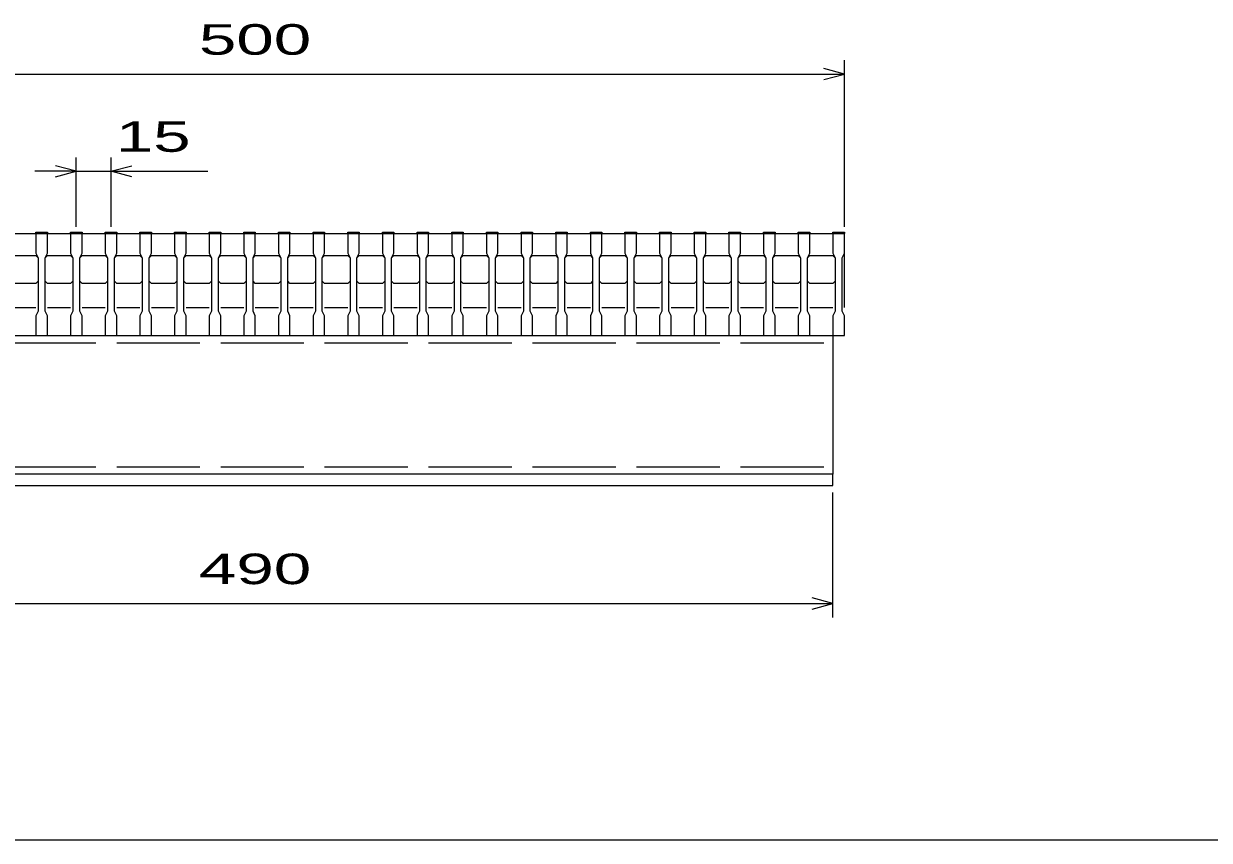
# Model space of a CAD drawing. Units: millimetres, scale not verified. Extents: x -1092 to 1039, y -770 to 632.
# Drawn here: x -658 to -145, y -688 to -335 of the extents above; entities that cross this region are included whole.
import ezdxf
from ezdxf.enums import TextEntityAlignment as Align

# ---------------------------------------------------------------- set-up
doc = ezdxf.new("R2010")
doc.units = ezdxf.units.MM
doc.header["$LTSCALE"] = 6
doc.linetypes.add('DASHED', pattern=[7.5, 6, -1.5])
for name, color, linetype, lineweight in [('0_2', 150, 'Continuous', 25), ('16', 3, 'Continuous', 25), ('22', 4, 'Continuous', 25)]:
    doc.layers.add(name, color=color, linetype=linetype, lineweight=lineweight)
doc.styles.add('ベクトル', font='')
doc.styles.get('ベクトル').set_extended_font_data('ベクトル')

msp = doc.modelspace()

# ---------------------------------------------------------------- linework, layer by layer
at = {"layer": '0_2'}
msp.add_line((1038.6, -687.9), (-1037.4, -687.9), dxfattribs=at)
at = {"layer": '16'}
for p, q in [((-803, -425.5), (-303, -425.5)), ((-653, -425.5), (-653, -424.8)), ((-653, -424.8), (-648, -424.8)), ((-653, -425.5), (-653, -434)), ((-648, -425.5), (-653, -425.5)), ((-648, -424.8), (-648, -425.5)), ((-648, -434), (-648, -425.5)), ((-638, -425.5), (-638, -424.8)), ((-638, -424.8), (-633, -424.8)), ((-638, -425.5), (-638, -434)), ((-633, -425.5), (-638, -425.5)), ((-633, -424.8), (-633, -425.5)), ((-633, -434), (-633, -425.5)), ((-623, -425.5), (-623, -424.8)), ((-623, -424.8), (-618, -424.8)), ((-623, -425.5), (-623, -434)), ((-618, -425.5), (-623, -425.5)), ((-618, -424.8), (-618, -425.5)), ((-618, -434), (-618, -425.5)), ((-608, -425.5), (-608, -424.8)), ((-608, -424.8), (-603, -424.8)), ((-608, -425.5), (-608, -434)), ((-603, -425.5), (-608, -425.5)), ((-603, -424.8), (-603, -425.5)), ((-603, -434), (-603, -425.5)), ((-593, -425.5), (-593, -424.8)), ((-593, -424.8), (-588, -424.8)), ((-593, -425.5), (-593, -434)), ((-588, -425.5), (-593, -425.5)), ((-588, -424.8), (-588, -425.5)), ((-588, -434), (-588, -425.5)), ((-578, -425.5), (-578, -424.8)), ((-578, -424.8), (-573, -424.8)), ((-578, -425.5), (-578, -434)), ((-573, -425.5), (-578, -425.5)), ((-573, -424.8), (-573, -425.5)), ((-573, -434), (-573, -425.5)), ((-563, -425.5), (-563, -424.8)), ((-563, -424.8), (-558, -424.8)), ((-563, -425.5), (-563, -434)), ((-558, -425.5), (-563, -425.5)), ((-558, -424.8), (-558, -425.5)), ((-558, -434), (-558, -425.5)), ((-548, -425.5), (-548, -424.8)), ((-548, -424.8), (-543, -424.8)), ((-548, -425.5), (-548, -434)), ((-543, -425.5), (-548, -425.5)), ((-543, -424.8), (-543, -425.5)), ((-543, -434), (-543, -425.5)), ((-533, -425.5), (-533, -424.8)), ((-533, -424.8), (-528, -424.8)), ((-533, -425.5), (-533, -434)), ((-528, -425.5), (-533, -425.5)), ((-528, -424.8), (-528, -425.5)), ((-528, -434), (-528, -425.5)), ((-518, -425.5), (-518, -424.8)), ((-518, -424.8), (-513, -424.8)), ((-518, -425.5), (-518, -434)), ((-513, -425.5), (-518, -425.5)), ((-513, -424.8), (-513, -425.5)), ((-513, -434), (-513, -425.5)), ((-503, -425.5), (-503, -424.8)), ((-503, -424.8), (-498, -424.8)), ((-503, -425.5), (-503, -434)), ((-498, -425.5), (-503, -425.5)), ((-498, -424.8), (-498, -425.5)), ((-498, -434), (-498, -425.5)), ((-488, -425.5), (-488, -424.8)), ((-488, -424.8), (-483, -424.8)), ((-488, -425.5), (-488, -434)), ((-483, -425.5), (-488, -425.5)), ((-483, -424.8), (-483, -425.5)), ((-483, -434), (-483, -425.5)), ((-473, -425.5), (-473, -424.8)), ((-473, -424.8), (-468, -424.8)), ((-473, -425.5), (-473, -434)), ((-468, -425.5), (-473, -425.5)), ((-468, -424.8), (-468, -425.5)), ((-468, -434), (-468, -425.5)), ((-458, -425.5), (-458, -424.8)), ((-458, -424.8), (-453, -424.8)), ((-458, -425.5), (-458, -434)), ((-453, -425.5), (-458, -425.5)), ((-453, -424.8), (-453, -425.5)), ((-453, -434), (-453, -425.5)), ((-443, -425.5), (-443, -424.8)), ((-443, -424.8), (-438, -424.8)), ((-443, -425.5), (-443, -434)), ((-438, -425.5), (-443, -425.5)), ((-438, -424.8), (-438, -425.5)), ((-438, -434), (-438, -425.5)), ((-428, -425.5), (-428, -424.8)), ((-428, -424.8), (-423, -424.8)), ((-428, -425.5), (-428, -434)), ((-423, -425.5), (-428, -425.5)), ((-423, -424.8), (-423, -425.5)), ((-423, -434), (-423, -425.5)), ((-413, -425.5), (-413, -424.8)), ((-413, -424.8), (-408, -424.8)), ((-413, -425.5), (-413, -434)), ((-408, -425.5), (-413, -425.5)), ((-408, -424.8), (-408, -425.5)), ((-408, -434), (-408, -425.5)), ((-398, -425.5), (-398, -424.8)), ((-398, -424.8), (-393, -424.8)), ((-398, -425.5), (-398, -434)), ((-393, -425.5), (-398, -425.5)), ((-393, -424.8), (-393, -425.5)), ((-393, -434), (-393, -425.5)), ((-383, -425.5), (-383, -424.8)), ((-383, -424.8), (-378, -424.8)), ((-383, -425.5), (-383, -434)), ((-378, -425.5), (-383, -425.5)), ((-378, -424.8), (-378, -425.5)), ((-378, -434), (-378, -425.5)), ((-368, -425.5), (-368, -424.8)), ((-368, -424.8), (-363, -424.8)), ((-368, -425.5), (-368, -434)), ((-363, -425.5), (-368, -425.5)), ((-363, -424.8), (-363, -425.5)), ((-363, -434), (-363, -425.5)), ((-353, -425.5), (-353, -424.8)), ((-353, -424.8), (-348, -424.8)), ((-353, -425.5), (-353, -434)), ((-348, -425.5), (-353, -425.5)), ((-348, -424.8), (-348, -425.5)), ((-348, -434), (-348, -425.5)), ((-338, -425.5), (-338, -424.8)), ((-338, -424.8), (-333, -424.8)), ((-338, -425.5), (-338, -434)), ((-333, -425.5), (-338, -425.5)), ((-333, -424.8), (-333, -425.5)), ((-333, -434), (-333, -425.5)), ((-323, -425.5), (-323, -424.8)), ((-323, -424.8), (-318, -424.8)), ((-323, -425.5), (-323, -434)), ((-318, -425.5), (-323, -425.5)), ((-318, -424.8), (-318, -425.5)), ((-318, -434), (-318, -425.5)), ((-308, -425.5), (-308, -424.8)), ((-308, -424.8), (-303, -424.8)), ((-308, -425.5), (-308, -434)), ((-303, -425.5), (-308, -425.5)), ((-303, -424.8), (-303, -425.5)), ((-303, -434), (-303, -425.5)), ((-303, -457.5), (-303, -425.5)), ((-663, -435), (-653, -435)), ((-653, -434), (-652, -436)), ((-653, -435), (-652, -436)), ((-652, -436), (-652, -459)), ((-649, -436), (-648, -434)), ((-649, -436), (-648, -435)), ((-649, -459), (-649, -436)), ((-648, -435), (-638, -435)), ((-638, -434), (-637, -436)), ((-638, -435), (-637, -436)), ((-637, -436), (-637, -459)), ((-634, -436), (-633, -434)), ((-634, -436), (-633, -435)), ((-634, -459), (-634, -436)), ((-633, -435), (-623, -435)), ((-623, -434), (-622, -436)), ((-623, -435), (-622, -436)), ((-622, -436), (-622, -459)), ((-619, -436), (-618, -434)), ((-619, -436), (-618, -435)), ((-619, -459), (-619, -436)), ((-618, -435), (-608, -435)), ((-608, -434), (-607, -436)), ((-608, -435), (-607, -436)), ((-607, -436), (-607, -459)), ((-604, -436), (-603, -434)), ((-604, -436), (-603, -435)), ((-604, -459), (-604, -436)), ((-603, -435), (-593, -435)), ((-593, -434), (-592, -436)), ((-593, -435), (-592, -436)), ((-592, -436), (-592, -459)), ((-589, -436), (-588, -434)), ((-589, -436), (-588, -435)), ((-589, -459), (-589, -436)), ((-588, -435), (-578, -435)), ((-578, -434), (-577, -436)), ((-578, -435), (-577, -436)), ((-577, -436), (-577, -459)), ((-574, -436), (-573, -434)), ((-574, -436), (-573, -435)), ((-574, -459), (-574, -436)), ((-573, -435), (-563, -435)), ((-563, -434), (-562, -436)), ((-563, -435), (-562, -436)), ((-562, -436), (-562, -459)), ((-559, -436), (-558, -434)), ((-559, -436), (-558, -435)), ((-559, -459), (-559, -436)), ((-558, -435), (-548, -435)), ((-548, -434), (-547, -436)), ((-548, -435), (-547, -436)), ((-547, -436), (-547, -459)), ((-544, -436), (-543, -434)), ((-544, -436), (-543, -435)), ((-544, -459), (-544, -436)), ((-543, -435), (-533, -435)), ((-533, -434), (-532, -436)), ((-533, -435), (-532, -436)), ((-532, -436), (-532, -459)), ((-529, -436), (-528, -434)), ((-529, -436), (-528, -435)), ((-529, -459), (-529, -436)), ((-528, -435), (-518, -435)), ((-518, -434), (-517, -436)), ((-518, -435), (-517, -436)), ((-517, -436), (-517, -459)), ((-514, -436), (-513, -434)), ((-514, -436), (-513, -435)), ((-514, -459), (-514, -436)), ((-513, -435), (-503, -435)), ((-503, -434), (-502, -436)), ((-503, -435), (-502, -436)), ((-502, -436), (-502, -459)), ((-499, -436), (-498, -434)), ((-499, -436), (-498, -435)), ((-499, -459), (-499, -436)), ((-498, -435), (-488, -435)), ((-488, -434), (-487, -436)), ((-488, -435), (-487, -436)), ((-487, -436), (-487, -459)), ((-484, -436), (-483, -434)), ((-484, -436), (-483, -435)), ((-484, -459), (-484, -436)), ((-483, -435), (-473, -435)), ((-473, -434), (-472, -436)), ((-473, -435), (-472, -436)), ((-472, -436), (-472, -459)), ((-469, -436), (-468, -434)), ((-469, -436), (-468, -435)), ((-469, -459), (-469, -436)), ((-468, -435), (-458, -435)), ((-458, -434), (-457, -436)), ((-458, -435), (-457, -436)), ((-457, -436), (-457, -459)), ((-454, -436), (-453, -434)), ((-454, -436), (-453, -435)), ((-454, -459), (-454, -436)), ((-453, -435), (-443, -435)), ((-443, -434), (-442, -436)), ((-443, -435), (-442, -436)), ((-442, -436), (-442, -459)), ((-439, -436), (-438, -434)), ((-439, -436), (-438, -435)), ((-439, -459), (-439, -436)), ((-438, -435), (-428, -435)), ((-428, -434), (-427, -436)), ((-428, -435), (-427, -436)), ((-427, -436), (-427, -459)), ((-424, -436), (-423, -434)), ((-424, -436), (-423, -435)), ((-424, -459), (-424, -436)), ((-423, -435), (-413, -435)), ((-413, -434), (-412, -436)), ((-413, -435), (-412, -436)), ((-412, -436), (-412, -459)), ((-409, -436), (-408, -434)), ((-409, -436), (-408, -435)), ((-409, -459), (-409, -436)), ((-408, -435), (-398, -435)), ((-398, -434), (-397, -436)), ((-398, -435), (-397, -436)), ((-397, -436), (-397, -459)), ((-394, -436), (-393, -434)), ((-394, -436), (-393, -435)), ((-394, -459), (-394, -436)), ((-393, -435), (-383, -435)), ((-383, -434), (-382, -436)), ((-383, -435), (-382, -436)), ((-382, -436), (-382, -459)), ((-379, -436), (-378, -434)), ((-379, -436), (-378, -435)), ((-379, -459), (-379, -436)), ((-378, -435), (-368, -435)), ((-368, -434), (-367, -436)), ((-368, -435), (-367, -436)), ((-367, -436), (-367, -459)), ((-364, -436), (-363, -434)), ((-364, -436), (-363, -435)), ((-364, -459), (-364, -436)), ((-363, -435), (-353, -435)), ((-353, -434), (-352, -436)), ((-353, -435), (-352, -436)), ((-352, -436), (-352, -459)), ((-349, -436), (-348, -434)), ((-349, -436), (-348, -435)), ((-349, -459), (-349, -436)), ((-348, -435), (-338, -435)), ((-338, -434), (-337, -436)), ((-338, -435), (-337, -436)), ((-337, -436), (-337, -459)), ((-334, -436), (-333, -434)), ((-334, -436), (-333, -435)), ((-334, -459), (-334, -436)), ((-333, -435), (-323, -435)), ((-323, -434), (-322, -436)), ((-323, -435), (-322, -436)), ((-322, -436), (-322, -459)), ((-319, -436), (-318, -434)), ((-319, -436), (-318, -435)), ((-319, -459), (-319, -436)), ((-318, -435), (-308, -435)), ((-308, -434), (-307, -436)), ((-308, -435), (-307, -436)), ((-307, -436), (-307, -459)), ((-304, -436), (-303, -434)), ((-304, -459), (-304, -436)), ((-652, -446), (-653, -447)), ((-648, -447), (-649, -446)), ((-637, -446), (-638, -447)), ((-633, -447), (-634, -446)), ((-622, -446), (-623, -447)), ((-618, -447), (-619, -446)), ((-607, -446), (-608, -447)), ((-603, -447), (-604, -446)), ((-592, -446), (-593, -447)), ((-588, -447), (-589, -446)), ((-577, -446), (-578, -447)), ((-573, -447), (-574, -446)), ((-562, -446), (-563, -447)), ((-558, -447), (-559, -446)), ((-547, -446), (-548, -447)), ((-543, -447), (-544, -446)), ((-532, -446), (-533, -447)), ((-528, -447), (-529, -446)), ((-517, -446), (-518, -447)), ((-513, -447), (-514, -446)), ((-502, -446), (-503, -447)), ((-498, -447), (-499, -446)), ((-487, -446), (-488, -447)), ((-483, -447), (-484, -446)), ((-472, -446), (-473, -447)), ((-468, -447), (-469, -446)), ((-457, -446), (-458, -447)), ((-453, -447), (-454, -446)), ((-442, -446), (-443, -447)), ((-438, -447), (-439, -446)), ((-427, -446), (-428, -447)), ((-423, -447), (-424, -446)), ((-412, -446), (-413, -447)), ((-408, -447), (-409, -446)), ((-397, -446), (-398, -447)), ((-393, -447), (-394, -446)), ((-382, -446), (-383, -447)), ((-378, -447), (-379, -446)), ((-367, -446), (-368, -447)), ((-363, -447), (-364, -446)), ((-352, -446), (-353, -447)), ((-348, -447), (-349, -446)), ((-337, -446), (-338, -447)), ((-333, -447), (-334, -446)), ((-322, -446), (-323, -447)), ((-318, -447), (-319, -446)), ((-307, -446), (-308, -447)), ((-653, -447), (-663, -447)), ((-638, -447), (-648, -447)), ((-623, -447), (-633, -447)), ((-608, -447), (-618, -447)), ((-593, -447), (-603, -447)), ((-578, -447), (-588, -447)), ((-563, -447), (-573, -447)), ((-548, -447), (-558, -447)), ((-533, -447), (-543, -447)), ((-518, -447), (-528, -447)), ((-503, -447), (-513, -447)), ((-488, -447), (-498, -447)), ((-473, -447), (-483, -447)), ((-458, -447), (-468, -447)), ((-443, -447), (-453, -447)), ((-428, -447), (-438, -447)), ((-413, -447), (-423, -447)), ((-398, -447), (-408, -447)), ((-383, -447), (-393, -447)), ((-368, -447), (-378, -447)), ((-353, -447), (-363, -447)), ((-338, -447), (-348, -447)), ((-323, -447), (-333, -447)), ((-308, -447), (-318, -447)), ((-663, -457.5), (-653, -457.5)), ((-652, -459), (-653, -461)), ((-653, -461), (-653, -469.5)), ((-648, -461), (-649, -459)), ((-648, -457.5), (-638, -457.5)), ((-648, -469.5), (-648, -461)), ((-637, -459), (-638, -461)), ((-638, -461), (-638, -469.5)), ((-633, -461), (-634, -459)), ((-633, -457.5), (-623, -457.5)), ((-633, -469.5), (-633, -461)), ((-622, -459), (-623, -461)), ((-623, -461), (-623, -469.5)), ((-618, -461), (-619, -459)), ((-618, -457.5), (-608, -457.5)), ((-618, -469.5), (-618, -461)), ((-607, -459), (-608, -461)), ((-608, -461), (-608, -469.5)), ((-603, -461), (-604, -459)), ((-603, -457.5), (-593, -457.5)), ((-603, -469.5), (-603, -461)), ((-592, -459), (-593, -461)), ((-593, -461), (-593, -469.5)), ((-588, -461), (-589, -459)), ((-588, -457.5), (-578, -457.5)), ((-588, -469.5), (-588, -461)), ((-577, -459), (-578, -461)), ((-578, -461), (-578, -469.5)), ((-573, -461), (-574, -459)), ((-573, -457.5), (-563, -457.5)), ((-573, -469.5), (-573, -461)), ((-562, -459), (-563, -461)), ((-563, -461), (-563, -469.5)), ((-558, -461), (-559, -459)), ((-558, -457.5), (-548, -457.5)), ((-558, -469.5), (-558, -461)), ((-547, -459), (-548, -461)), ((-548, -461), (-548, -469.5)), ((-543, -461), (-544, -459)), ((-543, -457.5), (-533, -457.5)), ((-543, -469.5), (-543, -461)), ((-532, -459), (-533, -461)), ((-533, -461), (-533, -469.5)), ((-528, -461), (-529, -459)), ((-528, -457.5), (-518, -457.5)), ((-528, -469.5), (-528, -461)), ((-517, -459), (-518, -461)), ((-518, -461), (-518, -469.5)), ((-513, -461), (-514, -459)), ((-513, -457.5), (-503, -457.5)), ((-513, -469.5), (-513, -461)), ((-502, -459), (-503, -461)), ((-503, -461), (-503, -469.5)), ((-498, -461), (-499, -459)), ((-498, -457.5), (-488, -457.5)), ((-498, -469.5), (-498, -461)), ((-487, -459), (-488, -461)), ((-488, -461), (-488, -469.5)), ((-483, -461), (-484, -459)), ((-483, -457.5), (-473, -457.5)), ((-483, -469.5), (-483, -461)), ((-472, -459), (-473, -461)), ((-473, -461), (-473, -469.5)), ((-468, -461), (-469, -459)), ((-468, -457.5), (-458, -457.5)), ((-468, -469.5), (-468, -461)), ((-457, -459), (-458, -461)), ((-458, -461), (-458, -469.5)), ((-453, -461), (-454, -459)), ((-453, -457.5), (-443, -457.5)), ((-453, -469.5), (-453, -461)), ((-442, -459), (-443, -461)), ((-443, -461), (-443, -469.5)), ((-438, -461), (-439, -459)), ((-438, -457.5), (-428, -457.5)), ((-438, -469.5), (-438, -461)), ((-427, -459), (-428, -461)), ((-428, -461), (-428, -469.5)), ((-423, -461), (-424, -459)), ((-423, -457.5), (-413, -457.5)), ((-423, -469.5), (-423, -461)), ((-412, -459), (-413, -461)), ((-413, -461), (-413, -469.5)), ((-408, -461), (-409, -459)), ((-408, -457.5), (-398, -457.5)), ((-408, -469.5), (-408, -461)), ((-397, -459), (-398, -461)), ((-398, -461), (-398, -469.5)), ((-393, -461), (-394, -459)), ((-393, -457.5), (-383, -457.5)), ((-393, -469.5), (-393, -461)), ((-382, -459), (-383, -461)), ((-383, -461), (-383, -469.5)), ((-378, -461), (-379, -459)), ((-378, -457.5), (-368, -457.5)), ((-378, -469.5), (-378, -461)), ((-367, -459), (-368, -461)), ((-368, -461), (-368, -469.5)), ((-363, -461), (-364, -459)), ((-363, -457.5), (-353, -457.5)), ((-363, -469.5), (-363, -461)), ((-352, -459), (-353, -461)), ((-353, -461), (-353, -469.5)), ((-348, -461), (-349, -459)), ((-348, -457.5), (-338, -457.5)), ((-348, -469.5), (-348, -461)), ((-337, -459), (-338, -461)), ((-338, -461), (-338, -469.5)), ((-333, -461), (-334, -459)), ((-333, -457.5), (-323, -457.5)), ((-333, -469.5), (-333, -461)), ((-322, -459), (-323, -461)), ((-323, -461), (-323, -469.5)), ((-318, -461), (-319, -459)), ((-318, -457.5), (-308, -457.5)), ((-318, -469.5), (-318, -461)), ((-307, -459), (-308, -461)), ((-308, -461), (-308, -469.5)), ((-303, -461), (-304, -459)), ((-303, -469.5), (-303, -461)), ((-798, -469.5), (-308, -469.5)), ((-653, -469.5), (-648, -469.5)), ((-638, -469.5), (-633, -469.5)), ((-623, -469.5), (-618, -469.5)), ((-608, -469.5), (-603, -469.5)), ((-593, -469.5), (-588, -469.5)), ((-578, -469.5), (-573, -469.5)), ((-563, -469.5), (-558, -469.5)), ((-548, -469.5), (-543, -469.5)), ((-533, -469.5), (-528, -469.5)), ((-518, -469.5), (-513, -469.5)), ((-503, -469.5), (-498, -469.5)), ((-488, -469.5), (-483, -469.5)), ((-473, -469.5), (-468, -469.5)), ((-458, -469.5), (-453, -469.5)), ((-443, -469.5), (-438, -469.5)), ((-428, -469.5), (-423, -469.5)), ((-413, -469.5), (-408, -469.5)), ((-398, -469.5), (-393, -469.5)), ((-383, -469.5), (-378, -469.5)), ((-368, -469.5), (-363, -469.5)), ((-353, -469.5), (-348, -469.5)), ((-338, -469.5), (-333, -469.5)), ((-323, -469.5), (-318, -469.5)), ((-308, -469.5), (-303, -469.5)), ((-308, -469.5), (-308, -529.5)), ((-308, -529.5), (-798, -529.5)), ((-308, -529.5), (-798, -529.5)), ((-308, -534.5), (-308, -529.5)), ((-798, -534.5), (-308, -534.5))]:
    msp.add_line(p, q, dxfattribs=at)
at = {"layer": '16', "linetype": 'DASHED'}
for p, q in [((-798, -472.7), (-308, -472.7)), ((-798, -526.3), (-308, -526.3))]:
    msp.add_line(p, q, dxfattribs=at)
at = {"layer": '22'}
for p, q in [((-303, -422.5), (-303, -350.5)), ((-803, -356.5), (-303, -356.5)), ((-303, -356.5), (-312, -354.1)), ((-312, -358.9), (-303, -356.5)), ((-635.5, -422.5), (-635.5, -392.5)), ((-620.5, -392.5), (-620.5, -422.5)), ((-635.5, -398.5), (-653.5, -398.5)), ((-635.5, -398.5), (-644.5, -396.1)), ((-644.5, -400.9), (-635.5, -398.5)), ((-635.5, -398.5), (-620.5, -398.5)), ((-620.5, -398.5), (-611.5, -396.1)), ((-611.5, -400.9), (-620.5, -398.5)), ((-620.5, -398.5), (-578.5, -398.5)), ((-308, -591.5), (-308, -537.5)), ((-308, -585.5), (-317, -583.1)), ((-798, -585.5), (-308, -585.5)), ((-317, -587.9), (-308, -585.5))]:
    msp.add_line(p, q, dxfattribs=at)

# ---------------------------------------------------------------- texts
at = {"layer": '22', "color": 2, "style": 'ベクトル', "width": 1.65}
for s, p in [(' 500 ', (-590.5, -341.5)), (' 15 ', (-626.5, -383.5)), (' 490 ', (-590.5, -570.5))]:
    msp.add_text(s, height=13.2, dxfattribs=at).set_placement(p, align=Align.MIDDLE_LEFT)

doc.saveas('drawing.dxf')
